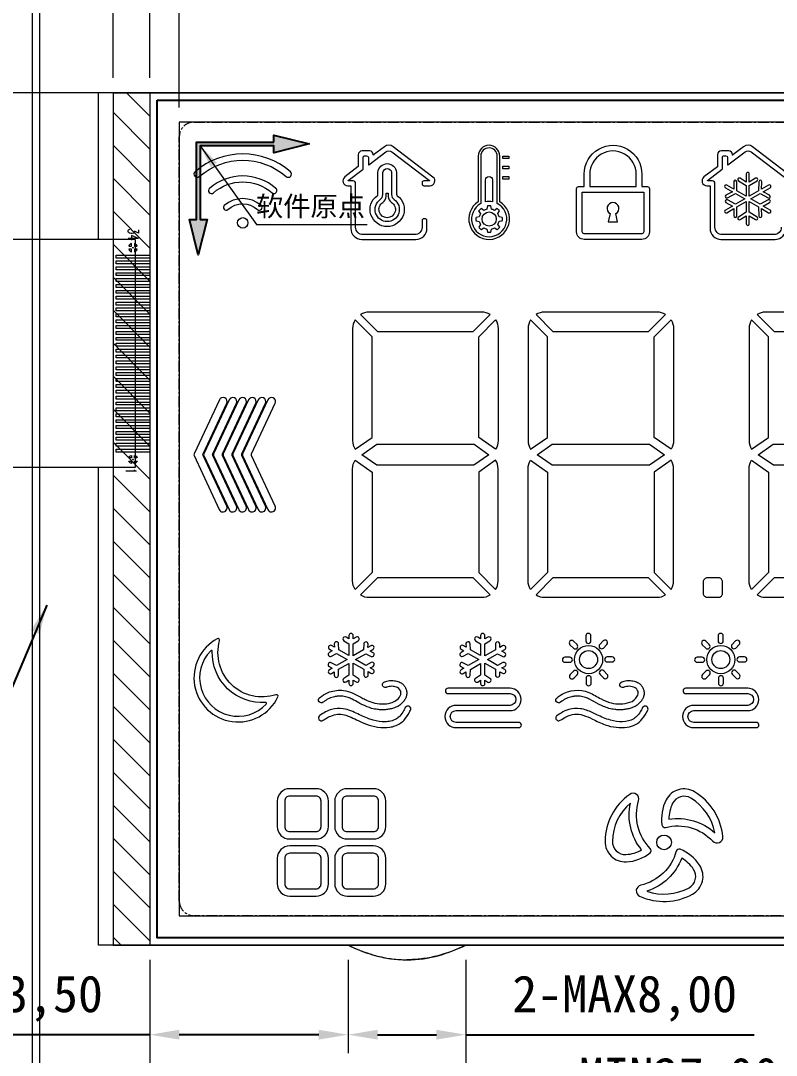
# Model space of a CAD drawing. Header units: millimetres. Extents: x 3549 to 4611, y 2266 to 2831.
# Drawn here: x 3663.1 to 3714.5, y 2667.5 to 2737.8 of the extents above; entities that cross this region are included whole.
import ezdxf

# ---------------------------------------------------------------- set-up
doc = ezdxf.new("R2010")
doc.units = ezdxf.units.MM
doc.linetypes.add('CENTER', pattern=[0.6, 0.375, -0.075, 0.075, -0.075])
for name, color, linetype, lineweight in [('BACKLIGHT', 7, 'Continuous', 20), ('Cover Lens', 152, 'Continuous', 0), ('FPC', 30, 'Continuous', 0), ('LCD', 4, 'Continuous', 20), ('silicone', 193, 'Continuous', 20)]:
    doc.layers.add(name, color=color, linetype=linetype, lineweight=lineweight)
doc.layers.add('Dim', color=4, linetype='Continuous')
doc.layers.add('DWG', color=7, linetype='Continuous')
doc.styles.get("Standard").update_dxf_attribs({"font": 'txt.shx', "bigfont": 'gbcbig.shx'})
doc.styles.add('宋体', font='宋体.ttf')
doc.dimstyles.new('DIM', dxfattribs={"dimtxt": 2.5, "dimasz": 2, "dimexe": 1.25, "dimexo": 1, "dimgap": 1, "dimtad": 1, "dimzin": 1, "dimtxsty": '宋体', "dimcen": 2.5, "dimazin": 0, "dimtfac": 1, "dimtmove": 0, "dimatfit": 3, "dimfxl": 0, "dimlwe": 0, "dimarcsym": 0})

# ---------------------------------------------------------------- blocks, each defined once
blk = doc.blocks.new('CG1')
at = {"layer": 'Cover Lens'}
for points in [[(-43, -17), (-43, 65, -0.414214), (-41, 67), (41, 67, -0.414214), (43, 65), (43, -17, -0.414214), (41, -19), (-41, -19, -0.414214)], [(-42.5, -17), (-42.5, 65, -0.414214), (-41, 66.5), (41, 66.5, -0.414214), (42.5, 65), (42.5, -17, -0.414214), (41, -18.5), (-41, -18.5, -0.414214)]]:
    blk.add_lwpolyline(points, format="xyb", close=True, dxfattribs=at)
blk.add_lwpolyline([(-33, 0), (33, 0), (33, 54), (-33, 54)], close=True, dxfattribs=at)
blk = doc.blocks.new('*D10')
at = {"layer": 'Defpoints', "color": 0}
for p in [(3673.899, 2754.337), (3673.899, 2730.951), (3739.899, 2730.951)]:
    blk.add_point(p, dxfattribs=at)
at = {"layer": 'Dim', "color": 0, "lineweight": 0}
for p, q in [((3673.899, 2731.951), (3673.899, 2755.587)), ((3739.899, 2731.951), (3739.899, 2755.587))]:
    blk.add_line(p, q, dxfattribs=at)
at = {"layer": 'Dim', "color": 0, "lineweight": -2}
blk.add_line((3737.899, 2754.337), (3675.899, 2754.337), dxfattribs=at)
at = {"layer": 'Dim', "color": 0}
for points in [[(3675.899, 2754.67), (3675.899, 2754.003), (3673.899, 2754.337)], [(3737.899, 2754.67), (3737.899, 2754.003), (3739.899, 2754.337)]]:
    blk.add_solid(points, dxfattribs=at)
at = {"layer": 'Dim', "color": 0, "insert": (3706.899, 2756.857), "char_height": 2.5, "attachment_point": 5, "style": '宋体'}
blk.add_mtext('{\\C2;*}66,00%%P0.15 VA', dxfattribs=at)
blk = doc.blocks.new('*D330')
at = {"layer": 'Defpoints', "color": 0}
for p in [(3669.399, 2732.951), (3630.682, 2722.951), (3637.699, 2722.951)]:
    blk.add_point(p, dxfattribs=at)
at = {"layer": 'Dim', "color": 0, "lineweight": -2}
for p, q in [((3630.682, 2732.951), (3630.682, 2757.978)), ((3630.682, 2724.951), (3630.682, 2730.951))]:
    blk.add_line(p, q, dxfattribs=at)
at = {"layer": 'Dim', "color": 0, "lineweight": 0}
for p, q in [((3668.399, 2732.951), (3629.432, 2732.951)), ((3636.699, 2722.951), (3629.432, 2722.951))]:
    blk.add_line(p, q, dxfattribs=at)
at = {"layer": 'Dim', "color": 0}
for points in [[(3630.349, 2730.951), (3631.016, 2730.951), (3630.682, 2732.951)], [(3630.349, 2724.951), (3631.016, 2724.951), (3630.682, 2722.951)]]:
    blk.add_solid(points, dxfattribs=at)
at = {"layer": 'Dim', "color": 0, "insert": (3628.161, 2746.465), "char_height": 2.5, "attachment_point": 5, "rotation": 90, "style": '宋体'}
blk.add_mtext('{\\C2;*}10,00%%P0.50', dxfattribs=at)
blk = doc.blocks.new('*D332')
at = {"layer": 'Defpoints', "color": 0}
for p in [(3741.899, 2767.793), (3669.399, 2732.951), (3741.899, 2732.951)]:
    blk.add_point(p, dxfattribs=at)
at = {"layer": 'Dim', "color": 0, "lineweight": 0}
for p, q in [((3669.399, 2733.951), (3669.399, 2769.043)), ((3741.899, 2733.951), (3741.899, 2769.043))]:
    blk.add_line(p, q, dxfattribs=at)
at = {"layer": 'Dim', "color": 0, "lineweight": -2}
blk.add_line((3671.399, 2767.793), (3739.899, 2767.793), dxfattribs=at)
at = {"layer": 'Dim', "color": 0}
for points in [[(3671.399, 2768.126), (3671.399, 2767.46), (3669.399, 2767.793)], [(3739.899, 2768.126), (3739.899, 2767.46), (3741.899, 2767.793)]]:
    blk.add_solid(points, dxfattribs=at)
at = {"layer": 'Dim', "color": 0, "insert": (3709.399, 2770.251), "char_height": 2.5, "attachment_point": 5, "style": '宋体'}
blk.add_mtext('{\\C2;*}72,50', dxfattribs=at)
blk = doc.blocks.new('*D336')
at = {"layer": 'Defpoints', "color": 0}
for p in [(3741.899, 2761.017), (3671.899, 2732.951), (3741.899, 2732.951)]:
    blk.add_point(p, dxfattribs=at)
at = {"layer": 'Dim', "color": 0, "lineweight": 0}
for p, q in [((3671.899, 2733.951), (3671.899, 2762.267)), ((3741.899, 2733.951), (3741.899, 2762.267))]:
    blk.add_line(p, q, dxfattribs=at)
at = {"layer": 'Dim', "color": 0, "lineweight": -2}
blk.add_line((3673.899, 2761.017), (3739.899, 2761.017), dxfattribs=at)
at = {"layer": 'Dim', "color": 0}
for points in [[(3673.899, 2761.351), (3673.899, 2760.684), (3671.899, 2761.017)], [(3739.899, 2761.351), (3739.899, 2760.684), (3741.899, 2761.017)]]:
    blk.add_solid(points, dxfattribs=at)
at = {"layer": 'Dim', "color": 0, "insert": (3706.899, 2763.608), "char_height": 2.5, "attachment_point": 5, "style": '宋体'}
blk.add_mtext('LCD/BLD 70,00', dxfattribs=at)
blk = doc.blocks.new('*D337')
at = {"layer": 'Defpoints', "color": 0}
for p in [(3637.399, 2749.572), (3669.399, 2732.951), (3637.399, 2722.651)]:
    blk.add_point(p, dxfattribs=at)
at = {"layer": 'Dim', "color": 0, "lineweight": 0}
for p, q in [((3637.399, 2723.651), (3637.399, 2750.822)), ((3669.399, 2733.951), (3669.399, 2750.822))]:
    blk.add_line(p, q, dxfattribs=at)
at = {"layer": 'Dim', "color": 0, "lineweight": -2}
blk.add_line((3667.399, 2749.572), (3639.399, 2749.572), dxfattribs=at)
at = {"layer": 'Dim', "color": 0}
for points in [[(3639.399, 2749.906), (3639.399, 2749.239), (3637.399, 2749.572)], [(3667.399, 2749.906), (3667.399, 2749.239), (3669.399, 2749.572)]]:
    blk.add_solid(points, dxfattribs=at)
at = {"layer": 'Dim', "color": 0, "insert": (3652.399, 2752.093), "char_height": 2.5, "attachment_point": 5, "style": '宋体'}
blk.add_mtext('{\\C2;*}32,00%%P0.50', dxfattribs=at)
blk = doc.blocks.new('*D339')
at = {"layer": 'Defpoints', "color": 0}
for p in [(3685.399, 2674.951), (3671.899, 2673.951), (3685.399, 2668.855)]:
    blk.add_point(p, dxfattribs=at)
at = {"layer": 'Dim', "color": 0, "lineweight": 0}
for p, q in [((3685.399, 2673.951), (3685.399, 2667.605)), ((3671.899, 2672.951), (3671.899, 2667.605))]:
    blk.add_line(p, q, dxfattribs=at)
at = {"layer": 'Dim', "color": 0, "lineweight": -2}
for p, q in [((3671.899, 2668.855), (3653.899, 2668.855)), ((3683.399, 2668.855), (3673.899, 2668.855))]:
    blk.add_line(p, q, dxfattribs=at)
at = {"layer": 'Dim', "color": 0}
for points in [[(3673.899, 2669.188), (3673.899, 2668.521), (3671.899, 2668.855)], [(3683.399, 2669.188), (3683.399, 2668.521), (3685.399, 2668.855)]]:
    blk.add_solid(points, dxfattribs=at)
at = {"layer": 'Dim', "color": 0, "insert": (3661.899, 2671.313), "char_height": 2.5, "attachment_point": 5, "style": '宋体'}
blk.add_mtext('MIN13,50', dxfattribs=at)
blk = doc.blocks.new('*D340')
at = {"layer": 'Defpoints', "color": 0}
for p in [(3693.399, 2674.951), (3720.399, 2674.951), (3720.399, 2663.266)]:
    blk.add_point(p, dxfattribs=at)
at = {"layer": 'Dim', "color": 0, "lineweight": 0}
for p, q in [((3693.399, 2673.951), (3693.399, 2662.016)), ((3720.399, 2673.951), (3720.399, 2662.016))]:
    blk.add_line(p, q, dxfattribs=at)
at = {"layer": 'Dim', "color": 0, "lineweight": -2}
blk.add_line((3695.399, 2663.266), (3718.399, 2663.266), dxfattribs=at)
at = {"layer": 'Dim', "color": 0}
for points in [[(3695.399, 2663.6), (3695.399, 2662.933), (3693.399, 2663.266)], [(3718.399, 2663.6), (3718.399, 2662.933), (3720.399, 2663.266)]]:
    blk.add_solid(points, dxfattribs=at)
at = {"layer": 'Dim', "color": 0, "insert": (3707.899, 2665.725), "char_height": 2.5, "attachment_point": 5, "style": '宋体'}
blk.add_mtext('MIN27,00', dxfattribs=at)
blk = doc.blocks.new('*D341')
at = {"layer": 'Defpoints', "color": 0}
for p in [(3685.399, 2674.951), (3693.399, 2674.951), (3693.399, 2668.855)]:
    blk.add_point(p, dxfattribs=at)
at = {"layer": 'Dim', "color": 0, "lineweight": 0}
for p, q in [((3685.399, 2673.951), (3685.399, 2667.605)), ((3693.399, 2673.951), (3693.399, 2667.605))]:
    blk.add_line(p, q, dxfattribs=at)
at = {"layer": 'Dim', "color": 0, "lineweight": -2}
for p, q in [((3687.399, 2668.855), (3691.399, 2668.855)), ((3693.399, 2668.855), (3713.038, 2668.855))]:
    blk.add_line(p, q, dxfattribs=at)
at = {"layer": 'Dim', "color": 0}
for points in [[(3687.399, 2669.188), (3687.399, 2668.521), (3685.399, 2668.855)], [(3691.399, 2669.188), (3691.399, 2668.521), (3693.399, 2668.855)]]:
    blk.add_solid(points, dxfattribs=at)
at = {"layer": 'Dim', "color": 0, "insert": (3704.219, 2671.313), "char_height": 2.5, "attachment_point": 5, "style": '宋体'}
blk.add_mtext('2-MAX8,00', dxfattribs=at)
blk = doc.blocks.new('*D342')
at = {"layer": 'Defpoints', "color": 0}
for p in [(3671.899, 2674.951), (3741.899, 2673.951), (3741.899, 2652.069)]:
    blk.add_point(p, dxfattribs=at)
at = {"layer": 'Dim', "color": 0, "lineweight": 0}
for p, q in [((3671.899, 2673.951), (3671.899, 2650.819)), ((3741.899, 2672.951), (3741.899, 2650.819))]:
    blk.add_line(p, q, dxfattribs=at)
at = {"layer": 'Dim', "color": 0, "lineweight": -2}
blk.add_line((3673.899, 2652.069), (3739.899, 2652.069), dxfattribs=at)
at = {"layer": 'Dim', "color": 0}
for points in [[(3673.899, 2652.403), (3673.899, 2651.736), (3671.899, 2652.069)], [(3739.899, 2652.403), (3739.899, 2651.736), (3741.899, 2652.069)]]:
    blk.add_solid(points, dxfattribs=at)
at = {"layer": 'Dim', "color": 0, "insert": (3706.899, 2654.528), "char_height": 2.5, "attachment_point": 5, "style": '宋体'}
blk.add_mtext('70,00', dxfattribs=at)
blk = doc.blocks.new('SPC')
at = {"layer": 'LCD'}
for points in [[(16.342, 52), (16.013, 52, -0.718034), (16.003, 52.03), (17.013, 52.798, 0.234266), (17.019, 52.811), (17.019, 53.589, -0.41484), (17.136, 53.705), (17.256, 53.704, -0.413587), (17.372, 53.588), (17.372, 53.105, 0.620396), (17.399, 53.092), (18.565, 53.979, -0.337132), (18.967, 53.979), (21.532, 52.028, -0.718303), (21.522, 51.998), (21.14, 51.998, 0.414318), (21.024, 51.882), (21.024, 51.783, 0.41411), (21.14, 51.667), (21.571, 51.667, 0.718303), (21.771, 52.262), (19.067, 54.319, 0.337132), (18.465, 54.319), (17.73, 53.76, -0.620396), (17.703, 53.773), (17.703, 53.787, 0.413587), (17.455, 54.035), (16.937, 54.036, 0.41484), (16.688, 53.788), (16.688, 52.968), (15.763, 52.264, 0.718034), (15.963, 51.669), (16.159, 51.668, -0.41411), (16.176, 51.652), (16.176, 48.761, 0.414214), (16.922, 48.015), (20.61, 48.015, 0.414214), (21.356, 48.761), (21.356, 49.299, 0.414214), (21.24, 49.415), (21.14, 49.415, 0.414214), (21.024, 49.299), (21.024, 48.844, -0.414214), (20.527, 48.346), (17.005, 48.346, -0.414214), (16.507, 48.844), (16.507, 51.834, 0.41411)], [(26.319, 53.687, 1), (24.851, 53.687), (24.851, 50.568, 3.486322), (26.319, 50.581)], [(25.026, 53.687), (25.026, 50.454, 4.039611), (26.144, 50.465), (26.144, 53.687, 1)], [(35.99, 52.44), (35.99, 51.608), (36.378, 51.608, -0.414214), (36.499, 51.487), (36.499, 48.528, -0.414214), (35.986, 48.015), (32.06, 48.015, -0.414214), (31.547, 48.528), (31.547, 51.487, -0.414214), (31.668, 51.608), (32.056, 51.608), (32.056, 52.465, -1.000475)], [(11.779, 52.293, 1), (12.063, 52.621, 0.37367), (5.575, 52.621, 1), (5.859, 52.293, -0.37367)], [(35.603, 52.441, 1.00775), (32.443, 52.441), (32.443, 51.608), (35.603, 51.608)], [(17.965, 50.989, 0.214015), (18.023, 51.099), (18.023, 52.573, -0.948577), (19.284, 52.573), (19.284, 51.099, 0.214015), (19.342, 50.989, -3.04756)], [(18.177, 50.725, 0.202499), (18.361, 51.068), (18.361, 52.573, -0.888352), (18.945, 52.573), (18.945, 51.068, 0.202499), (19.13, 50.725, -3.143835)], [(10.815, 51.183, 1), (11.078, 51.487, 0.37367), (6.56, 51.487, 1), (6.823, 51.183, -0.37367)], [(25.34, 50.57), (25.34, 52.059, -1), (25.829, 52.059), (25.829, 50.575, 0.103239)], [(43.727, 52.179), (43.301, 51.921), (43.301, 52.471, 1.030478), (43.097, 52.471), (43.097, 51.921), (42.67, 52.179, 1), (42.564, 52.005), (43.097, 51.682), (43.097, 50.949), (42.462, 51.315), (42.449, 51.938, 1), (42.245, 51.933), (42.255, 51.435), (41.779, 51.71, 1.030478), (41.676, 51.533), (42.153, 51.258), (41.716, 51.018, 1), (41.814, 50.839), (42.36, 51.139), (42.995, 50.772), (42.36, 50.406), (41.814, 50.705, 1), (41.716, 50.526), (42.153, 50.286), (41.676, 50.011, 1.030478), (41.779, 49.834), (42.255, 50.11), (42.245, 49.611, 1), (42.449, 49.607), (42.462, 50.229), (43.097, 50.595), (43.097, 49.863), (42.564, 49.54, 1), (42.67, 49.365), (43.097, 49.624), (43.097, 49.073, 1.030478), (43.301, 49.073), (43.301, 49.624), (43.727, 49.366, 1.003444), (43.833, 49.54), (43.301, 49.863), (43.301, 50.595), (43.936, 50.229), (43.949, 49.607, 1), (44.153, 49.611), (44.142, 50.11), (44.619, 49.834, 1.030478), (44.721, 50.011), (44.245, 50.286), (44.682, 50.526, 1), (44.583, 50.705), (44.038, 50.406), (43.403, 50.772), (44.038, 51.139), (44.583, 50.839, 1), (44.682, 51.018), (44.245, 51.258), (44.721, 51.533, 1.030478), (44.619, 51.71), (44.142, 51.435), (44.153, 51.931, 1.021644), (43.949, 51.936), (43.936, 51.315), (43.301, 50.949), (43.301, 51.682), (43.833, 52.005, 1)], [(9.833, 50.053, 1), (10.071, 50.327, 0.37367), (7.567, 50.327, 1), (7.805, 50.053, -0.37367)], [(18.367, 50.533, 0.204472), (18.582, 50.941), (18.584, 51.16), (18.723, 51.16), (18.724, 50.941, 0.204472), (18.94, 50.533, -3.624789)], [(35.986, 48.402), (32.06, 48.402, -0.414214), (31.934, 48.528), (31.934, 51.221), (36.112, 51.221), (36.112, 48.528, -0.414214)], [(24.918, 49.552), (24.7, 49.515, 0.064732), (24.701, 49.282), (24.918, 49.245, 0.084971), (25.008, 49.029), (24.881, 48.849, 0.064732), (25.046, 48.685), (25.226, 48.813, 0.084971), (25.442, 48.723), (25.48, 48.506, 0.064732), (25.712, 48.506), (25.749, 48.724, 0.084971), (25.965, 48.814), (26.146, 48.686, 0.064732), (26.31, 48.851), (26.182, 49.031, 0.084971), (26.271, 49.248), (26.489, 49.285, 0.064732), (26.489, 49.518), (26.271, 49.555, 0.084971), (26.181, 49.771), (26.308, 49.951, 0.064732), (26.144, 50.115), (25.963, 49.987, 0.084971), (25.747, 50.077), (25.709, 50.294, 0.064732), (25.477, 50.294), (25.44, 50.076, 0.084971), (25.224, 49.986), (25.043, 50.114, 0.064732), (24.879, 49.949), (25.007, 49.769, 0.084971)], [(34.219, 49.774, 3.847294), (33.827, 49.774), (33.706, 49.222), (34.34, 49.222)], [(17.417, 43.069, 0.136063), (16.843, 42.91), (17.997, 41.749), (24.509, 41.749), (25.663, 42.91, 0.136063), (25.09, 43.069)], [(28.784, 42.91), (29.938, 41.749), (36.45, 41.749), (37.604, 42.91, 0.136063), (37.031, 43.069), (29.358, 43.069, 0.136063)], [(44.406, 43.069, 0.136063), (43.833, 42.91), (44.987, 41.749), (51.499, 41.749), (52.653, 42.91, 0.136063), (52.079, 43.069)], [(16.303, 34.321, 0.139094), (16.469, 33.736), (17.623, 34.548), (17.623, 41.379), (16.469, 42.54, 0.139094), (16.303, 41.955)], [(26.203, 34.321, -0.139094), (26.037, 33.736), (24.883, 34.548), (24.883, 41.379), (26.037, 42.54, -0.139094), (26.203, 41.955)], [(28.244, 34.321, 0.139094), (28.41, 33.736), (29.564, 34.548), (29.564, 41.379), (28.41, 42.54, 0.139094), (28.244, 41.955)], [(38.144, 34.321, -0.139094), (37.978, 33.736), (36.824, 34.548), (36.824, 41.379), (37.978, 42.54, -0.139094), (38.144, 41.955)], [(43.293, 34.321, 0.139094), (43.459, 33.736), (44.613, 34.548), (44.613, 41.379), (43.459, 42.54, 0.139094), (43.293, 41.955)], [(7.728, 36.868, 1), (7.228, 37.101), (5.512, 33.421, 0.221646), (5.512, 33.311), (7.225, 29.638, 1.013416), (7.728, 29.864), (6.125, 33.303, -0.221714), (6.125, 33.43)], [(8.389, 36.868, 1), (7.889, 37.101), (6.173, 33.421, 0.221646), (6.173, 33.311), (7.886, 29.638, 1.013416), (8.389, 29.864), (6.785, 33.303, -0.221714), (6.785, 33.43)], [(9.05, 36.868, 1), (8.55, 37.101), (6.833, 33.421, 0.221646), (6.833, 33.311), (8.547, 29.638, 1.013416), (9.05, 29.864), (7.446, 33.303, -0.221714), (7.446, 33.43)], [(9.71, 36.868, 1), (9.21, 37.101), (7.494, 33.421, 0.221646), (7.494, 33.311), (9.207, 29.638, 1.013416), (9.71, 29.864), (8.107, 33.303, -0.221714), (8.107, 33.43)], [(10.371, 36.868, 1), (9.871, 37.101), (8.155, 33.421, 0.221646), (8.155, 33.311), (9.868, 29.638, 1.013416), (10.371, 29.864), (8.767, 33.303, -0.221714), (8.767, 33.43)], [(11.032, 36.868, 1), (10.532, 37.101), (8.815, 33.421, 0.221646), (8.815, 33.311), (10.529, 29.638, 1.013416), (11.032, 29.864), (9.428, 33.303, -0.221714), (9.428, 33.43)], [(17.623, 32.185), (17.623, 25.354), (16.469, 24.193, -0.139094), (16.303, 24.778), (16.303, 32.412, -0.139094), (16.469, 32.997)], [(24.883, 32.185), (24.883, 25.354), (26.037, 24.193, 0.139094), (26.203, 24.778), (26.203, 32.412, 0.139094), (26.037, 32.997)], [(29.564, 32.185), (29.564, 25.354), (28.41, 24.193, -0.139094), (28.244, 24.778), (28.244, 32.412, -0.139094), (28.41, 32.997)], [(37.978, 32.997), (36.824, 32.185), (36.824, 25.354), (37.978, 24.193, 0.139094), (38.144, 24.778), (38.144, 32.412, 0.139094)], [(44.613, 32.185), (44.613, 25.354), (43.459, 24.193, -0.139094), (43.293, 24.778), (43.293, 32.412, -0.139094), (43.459, 32.997)], [(25.09, 23.664, 0.136063), (25.663, 23.823), (24.509, 24.984), (17.997, 24.984), (16.843, 23.823, 0.136063), (17.417, 23.664)], [(37.031, 23.664, 0.136063), (37.604, 23.823), (36.45, 24.984), (29.938, 24.984), (28.784, 23.823, 0.136063), (29.358, 23.664)], [(41.487, 24.709, 0.414214), (41.212, 24.984), (40.442, 24.984, 0.414214), (40.167, 24.709), (40.167, 23.939, 0.414214), (40.442, 23.664), (41.212, 23.664, 0.414214), (41.487, 23.939)], [(44.987, 24.984), (43.833, 23.823, 0.136063), (44.406, 23.664), (52.079, 23.664, 0.136063), (52.653, 23.823), (51.499, 24.984)], [(17.541, 20.366), (17.346, 20.253), (17.353, 20.48, 1), (17.061, 20.488), (17.049, 20.082), (16.339, 19.672), (16.339, 20.496), (16.685, 20.71, 1), (16.532, 20.958), (16.339, 20.839), (16.339, 21.064, 1), (16.047, 21.064), (16.047, 20.839), (15.855, 20.958, 1), (15.702, 20.71), (16.047, 20.496), (16.047, 19.697), (15.357, 20.096), (15.345, 20.502, 1), (15.053, 20.493), (15.06, 20.267), (14.865, 20.379, 1), (14.719, 20.127), (14.914, 20.015), (14.715, 19.907, 1), (14.853, 19.65), (15.211, 19.843), (15.923, 19.432), (15.203, 19.016), (14.846, 19.209, 1), (14.707, 18.952), (14.906, 18.845), (14.716, 18.735, 1), (14.862, 18.482), (15.052, 18.592), (15.046, 18.366, 1), (15.337, 18.357), (15.349, 18.764), (16.047, 19.167), (16.047, 18.365), (15.702, 18.151, 1), (15.855, 17.903), (16.047, 18.022), (16.047, 17.802, 1), (16.339, 17.802), (16.339, 18.022), (16.532, 17.903, 1), (16.685, 18.151), (16.339, 18.365), (16.339, 19.192), (17.057, 18.777), (17.069, 18.371, 1), (17.36, 18.38), (17.354, 18.606), (17.544, 18.496, 1), (17.69, 18.749), (17.499, 18.859), (17.699, 18.966, 1), (17.56, 19.223), (17.202, 19.03), (16.507, 19.432), (17.195, 19.829), (17.553, 19.637, 1), (17.691, 19.894), (17.492, 20.001), (17.687, 20.113, 1)], [(25.304, 20.496), (25.651, 20.709, 1), (25.497, 20.958), (25.304, 20.839), (25.304, 21.064, 1), (25.012, 21.064), (25.012, 20.839), (24.82, 20.958, 1), (24.666, 20.709), (25.012, 20.496), (25.012, 19.696), (24.321, 20.095), (24.309, 20.501, 1), (24.017, 20.493), (24.024, 20.266), (23.829, 20.379, 1), (23.683, 20.126), (23.878, 20.014), (23.679, 19.906, 1), (23.817, 19.649), (24.175, 19.842), (24.888, 19.43), (24.168, 19.014), (23.81, 19.207, 1), (23.671, 18.95), (23.871, 18.843), (23.68, 18.733, 1), (23.826, 18.48), (24.017, 18.59), (24.01, 18.364, 1), (24.302, 18.355), (24.314, 18.762), (25.012, 19.165), (25.012, 18.363), (24.666, 18.149, 1), (24.82, 17.9), (25.012, 18.019), (25.012, 17.799, 1), (25.304, 17.799), (25.304, 18.019), (25.497, 17.9, 1), (25.651, 18.149), (25.304, 18.363), (25.304, 19.19), (26.023, 18.775), (26.035, 18.369, 1), (26.327, 18.377), (26.32, 18.604), (26.51, 18.494, 1), (26.656, 18.747), (26.466, 18.857), (26.665, 18.964, 1), (26.527, 19.221), (26.169, 19.028), (25.472, 19.43), (26.161, 19.828), (26.519, 19.635, 1), (26.658, 19.892), (26.458, 20), (26.653, 20.112, 1), (26.507, 20.365), (26.312, 20.253), (26.319, 20.479, 1), (26.027, 20.488), (26.015, 20.081), (25.304, 19.671)], [(32.524, 20.701), (32.524, 21.035, 1), (32.176, 21.035), (32.176, 20.701, 1)], [(41.529, 20.701), (41.529, 21.035, 1), (41.18, 21.035), (41.18, 20.701, 1)], [(7.091, 20.839, 1.37923), (11.215, 16.884, 0.66148), (11.081, 17.036, -0.601431), (7.248, 20.712, 0.66148)], [(31.093, 20.435), (31.33, 20.198, 1), (31.576, 20.445), (31.34, 20.681, 1)], [(33.376, 20.212), (33.613, 20.448, 1), (33.366, 20.695), (33.13, 20.459, 1)], [(40.098, 20.435), (40.334, 20.198, 1), (40.58, 20.445), (40.344, 20.681, 1)], [(42.38, 20.212), (42.617, 20.448, 1), (42.37, 20.695), (42.134, 20.459, 1)], [(10.369, 16.507, -0.441859), (6.749, 19.978, 0.68037), (6.639, 20.025, 1.013291), (10.421, 16.399, 0.68037)], [(31.087, 19.244, 1), (31.087, 19.593), (30.753, 19.593, 1), (30.753, 19.244)], [(33.967, 19.612), (33.633, 19.612, 1), (33.633, 19.264), (33.967, 19.264, 1)], [(40.091, 19.244, 1), (40.091, 19.593), (39.757, 19.593, 1), (39.757, 19.244)], [(42.971, 19.612), (42.637, 19.612, 1), (42.637, 19.264), (42.971, 19.264, 1)], [(31.354, 18.162), (31.59, 18.398, 1), (31.343, 18.644), (31.107, 18.408, 1)], [(32.544, 17.821), (32.544, 18.155, 1), (32.195, 18.155), (32.195, 17.821, 1)], [(33.626, 18.422), (33.39, 18.658, 1), (33.144, 18.412), (33.38, 18.176, 1)], [(40.358, 18.162), (40.594, 18.398, 1), (40.348, 18.644), (40.111, 18.408, 1)], [(41.548, 17.821), (41.548, 18.155, 1), (41.2, 18.155), (41.2, 17.821, 1)], [(42.63, 18.422), (42.394, 18.658, 1), (42.148, 18.412), (42.384, 18.176, 1)], [(18.59, 17.532, -1.016266), (18.467, 17.911, 0.014806), (18.501, 17.922, -0.015084), (18.631, 17.965, -0.042138), (18.81, 17.999, -0.035418), (18.982, 18.006, -0.028602), (19.144, 17.991, -0.023822), (19.3, 17.96, -0.036535), (19.467, 17.905, -0.039711), (19.601, 17.837, -0.032735), (19.691, 17.775, -0.037518), (19.776, 17.695, -0.03771), (19.85, 17.601, -0.035655), (19.907, 17.5, -0.03487), (19.95, 17.394, -0.036053), (19.977, 17.28, -0.038766), (19.988, 17.16, -0.041047), (19.979, 17.037, -0.018466), (19.968, 16.98, -0.016992), (19.954, 16.926, -0.015401), (19.936, 16.875, -0.013956), (19.917, 16.827, -0.023359), (19.874, 16.741, -0.027136), (19.804, 16.63, -0.033538), (19.696, 16.498, -0.032003), (19.574, 16.383, -0.030889), (19.44, 16.286, -0.029522), (19.299, 16.207, -0.034669), (19.086, 16.122, -0.029411), (18.813, 16.054, -0.026383), (18.54, 16.017, -0.02561), (18.266, 16.009, -0.025288), (17.993, 16.028, -0.038312), (17.592, 16.109, -0.045889), (17.001, 16.341, -0.005978), (16.876, 16.404, -0.004553), (16.715, 16.49, 0.011614), (16.268, 16.73, 0.029683), (15.994, 16.848, 0.02932), (15.818, 16.9, 0.029165), (15.636, 16.931, 0.027292), (15.447, 16.941, 0.013114), (15.351, 16.939, 0.012877), (15.255, 16.931, 0.012714), (15.159, 16.919, 0.012628), (15.063, 16.901, 0.026731), (14.879, 16.853, 0.029814), (14.707, 16.786, 0.033296), (14.55, 16.702, 0.020479), (14.389, 16.588, 0.002183), (14.301, 16.52, -1), (14.057, 16.835, -0.006712), (14.195, 16.94, -0.082648), (14.729, 17.222, -0.107137), (15.679, 17.327, -0.080322), (16.312, 17.149, -0.013124), (16.494, 17.062, -0.007808), (16.853, 16.869, 0.011823), (17.161, 16.706, 0.044328), (17.67, 16.501, 0.138633), (18.905, 16.484, 0.082465), (19.248, 16.635, 0.125105), (19.538, 16.957, 0.120319), (19.59, 17.152, 0.295573), (19.347, 17.523, 0.077837), (19.061, 17.6, 0.122996), (18.69, 17.566), (18.635, 17.547, -0.019427)], [(34.736, 17.529, -1), (34.626, 17.912, 0.013394), (34.657, 17.922, -0.016111), (34.786, 17.965, -0.041966), (34.965, 17.999, -0.035205), (35.137, 18.006, -0.028395), (35.3, 17.991, -0.023978), (35.455, 17.96, -0.037033), (35.622, 17.905, -0.040011), (35.757, 17.837, -0.032848), (35.846, 17.775, -0.037596), (35.932, 17.695, -0.037636), (36.005, 17.601, -0.035629), (36.063, 17.5, -0.034869), (36.105, 17.394, -0.036101), (36.133, 17.28, -0.038852), (36.143, 17.16, -0.040966), (36.135, 17.037), (36.13, 17.008), (36.124, 16.98), (36.109, 16.926), (36.092, 16.875), (36.072, 16.827), (36.052, 16.783), (36.03, 16.741, -0.027136), (35.959, 16.63, -0.033494), (35.851, 16.498, -0.031971), (35.729, 16.383, -0.030871), (35.596, 16.286, -0.029394), (35.454, 16.207, -0.034278), (35.241, 16.122, -0.029133), (34.968, 16.054, -0.026344), (34.695, 16.017, -0.02559), (34.421, 16.009, -0.025289), (34.148, 16.028, -0.038386), (33.747, 16.109, -0.049837), (33.031, 16.404, 0.008347), (32.424, 16.73, 0.030566), (32.149, 16.848, 0.029636), (31.973, 16.9, 0.029039), (31.791, 16.931, 0.027201), (31.602, 16.941), (31.555, 16.94), (31.506, 16.939), (31.458, 16.935), (31.41, 16.931), (31.362, 16.925), (31.314, 16.919), (31.266, 16.91), (31.219, 16.901, 0.026884), (31.034, 16.853, 0.029998), (30.862, 16.786, 0.033482), (30.705, 16.702, 0.019409), (30.544, 16.588), (30.456, 16.52, -1), (30.213, 16.835, -0.06855), (30.695, 17.148, -0.232265), (32.598, 17.088), (32.701, 17.035), (32.804, 16.981, 0.006031), (33.213, 16.758, 0.061417), (33.908, 16.478, 0.144468), (35.171, 16.519, 0.182761), (35.68, 16.931, 0.441036), (35.528, 17.51, 0.225199)], [(27.015, 17.116, -1), (27.015, 16.314), (23.345, 16.314, 1), (23.345, 14.795), (27.606, 14.795, 1), (27.606, 15.153), (23.345, 15.153, -1), (23.345, 15.956), (27.015, 15.956, 1), (27.015, 17.475), (22.796, 17.475, 1), (22.796, 17.116)], [(38.976, 17.472, 1), (38.976, 17.114), (43.191, 17.114, -1), (43.191, 16.313), (39.524, 16.313, 1), (39.524, 14.795), (43.781, 14.795, 1), (43.781, 15.153), (39.524, 15.153, -1), (39.524, 15.955), (43.191, 15.955, 1), (43.191, 17.472)], [(17.697, 15.302, -0.032613), (17.194, 15.482, -0.012231), (16.77, 15.675, 0.011254), (16.316, 15.887, 0.008922), (16.175, 15.944, 0.05621), (15.655, 16.087, 0.107877), (14.866, 16.033, 0.049817), (14.465, 15.864, 0.018829), (14.071, 15.633, 1), (14.281, 15.295, -0.006601), (14.532, 15.447, -0.027598), (14.807, 15.588, -0.166889), (15.745, 15.665, -0.036831), (16.074, 15.556, -0.016826), (16.56, 15.335, 0.020629), (17.241, 15.034, 0.055372), (18.003, 14.83, 0.073405), (18.836, 14.828, 0.045148), (19.18, 14.912, 0.12491), (19.798, 15.314, 0.066187), (20.165, 15.838, 0.005155), (20.239, 15.979, 1), (19.885, 16.161, -0.012908), (19.77, 15.947, -0.05768), (19.509, 15.588, -0.060537), (19.289, 15.403, -0.090325), (18.877, 15.24, -0.044699), (18.525, 15.198, -0.077914)], [(30.436, 15.295, -0.019309), (30.847, 15.533, -0.201799), (31.981, 15.643, -0.045088), (32.624, 15.379, 0.026477), (33.499, 14.996, 0.123491), (34.992, 14.828, 0.189711), (36.018, 15.386, 0.062196), (36.394, 15.979, 1), (36.04, 16.161, -0.011282), (35.925, 15.947, -0.115135), (35.444, 15.403, -0.135478), (34.68, 15.198, -0.078507), (33.852, 15.302, -0.04504), (32.925, 15.675), (32.703, 15.782), (32.611, 15.825, 0.074411), (31.81, 16.087, 0.107877), (31.021, 16.033, 0.062142), (30.487, 15.791), (30.4, 15.739), (30.227, 15.633, 1)], [(13.812, 7.222, 0.414214), (14.653, 8.063), (14.653, 9.799, 0.414214), (13.812, 10.64), (12.016, 10.64, 0.414214), (11.175, 9.799), (11.175, 8.063, 0.414214), (12.016, 7.222)], [(15.925, 10.64, 0.414214), (15.084, 9.799), (15.084, 8.063, 0.414214), (15.925, 7.222), (17.721, 7.222, 0.414214), (18.562, 8.063), (18.562, 9.799, 0.414214), (17.721, 10.64)], [(37.638, 9.873, 0.154027), (37.355, 8.173, 0.447813), (37.601, 8.009, -0.275579), (40.816, 7.072, 0.717666), (41.5, 7.38, 0.236572), (39.58, 10.428, 0.435888)], [(13.812, 7.722, 0.414214), (14.153, 8.063), (14.153, 9.799, 0.414214), (13.812, 10.14), (12.016, 10.14, 0.414214), (11.675, 9.799), (11.675, 8.063, 0.414214), (12.016, 7.722)], [(15.925, 10.14, 0.414214), (15.584, 9.799), (15.584, 8.063, 0.414214), (15.925, 7.722), (17.721, 7.722, 0.414214), (18.062, 8.063), (18.062, 9.799, 0.414214), (17.721, 10.14)], [(34.933, 5.665, 0.154027), (36.546, 6.271, 0.447813), (36.565, 6.566, -0.275579), (35.77, 9.818, 0.717666), (35.16, 10.257, 0.236572), (33.481, 7.07, 0.435888)], [(38.084, 9.647, 0.119061), (37.827, 8.567, -0.228202), (40.96, 7.632, 0.213921), (39.321, 10, 0.435888)], [(34.906, 6.165, 0.119061), (35.97, 6.482, -0.228202), (35.212, 9.663, 0.213921), (33.981, 7.06, 0.435888)], [(13.812, 3.328, 0.414214), (14.653, 4.169), (14.653, 5.905, 0.414214), (13.812, 6.746), (12.016, 6.746, 0.414214), (11.175, 5.905), (11.175, 4.169, 0.414214), (12.016, 3.328)], [(15.925, 6.746, 0.414214), (15.084, 5.905), (15.084, 4.169, 0.414214), (15.925, 3.328), (17.721, 3.328, 0.414214), (18.562, 4.169), (18.562, 5.905, 0.414214), (17.721, 6.746)], [(38.333, 6.39, -0.275579), (35.914, 4.075, 0.717666), (35.839, 3.328, 0.236572), (39.439, 3.467, 0.435888), (39.929, 5.426, 0.154027), (38.598, 6.521, 0.447813)], [(13.812, 3.828, 0.414214), (14.153, 4.169), (14.153, 5.905, 0.414214), (13.812, 6.246), (12.016, 6.246, 0.414214), (11.675, 5.905), (11.675, 4.169, 0.414214), (12.016, 3.828)], [(15.925, 6.246, 0.414214), (15.584, 5.905), (15.584, 4.169, 0.414214), (15.925, 3.828), (17.721, 3.828, 0.414214), (18.062, 4.169), (18.062, 5.905, 0.414214), (17.721, 6.246)], [(39.51, 5.154, 0.119061), (38.703, 5.916, -0.228202), (36.327, 3.67, 0.213921), (39.198, 3.905, 0.435888)]]:
    blk.add_lwpolyline(points, format="xyb", close=True, dxfattribs=at)
for points in [[(46.223, 52.262), (43.519, 54.319, 0.337132), (42.917, 54.319), (42.182, 53.76, -0.620396), (42.155, 53.773), (42.155, 53.787, 0.413587), (41.907, 54.035), (41.389, 54.036, 0.41484), (41.14, 53.788), (41.14, 52.976, -0.234266), (41.133, 52.963), (40.215, 52.264, 0.718034), (40.415, 51.669), (40.611, 51.668, -0.41411), (40.628, 51.652), (40.628, 48.761, 0.414214), (41.374, 48.015), (45.062, 48.015, 0.414214), (45.808, 48.761)], [(45.476, 48.844, -0.414214), (44.979, 48.346), (41.456, 48.346, -0.414214), (40.959, 48.844), (40.959, 51.834, 0.41411), (40.794, 52), (40.465, 52, -0.718034), (40.454, 52.03), (41.465, 52.798, 0.234266), (41.471, 52.811), (41.471, 53.589, -0.41484), (41.587, 53.705), (41.708, 53.704, -0.413587), (41.824, 53.588), (41.824, 53.105, 0.620396), (41.85, 53.092), (43.017, 53.979, -0.337132), (43.418, 53.979), (45.983, 52.028, -0.718303)]]:
    blk.add_lwpolyline(points, format="xyb", dxfattribs=at)
for points in [[(26.934, 53.512), (26.526, 53.512), (26.526, 53.687), (26.934, 53.687)], [(26.934, 52.818), (26.526, 52.818), (26.526, 52.993), (26.934, 52.993)], [(26.934, 52.124), (26.526, 52.124), (26.526, 52.3), (26.934, 52.3)], [(24.567, 34.078), (25.579, 33.366), (24.557, 32.648), (17.949, 32.648), (16.927, 33.366), (17.939, 34.078)], [(36.508, 34.078), (37.52, 33.366), (36.498, 32.648), (29.89, 32.648), (28.868, 33.366), (29.88, 34.078)], [(44.939, 32.648), (43.917, 33.366), (44.929, 34.078), (51.557, 34.078), (52.569, 33.366), (51.547, 32.648)]]:
    blk.add_lwpolyline(points, close=True, dxfattribs=at)
for centre, radius in [((8.819, 49.141), 0.355), ((25.595, 49.4), 0.486), ((32.36, 19.428), 0.96), ((32.36, 19.428), 0.611), ((41.364, 19.428), 0.96), ((41.364, 19.428), 0.611), ((37.5, 6.988), 0.5)]:
    blk.add_circle(centre, radius, dxfattribs=at)
blk = doc.blocks.new('DWG')
at = {"layer": 'LCD'}
for points in [[(0, 58), (0, 0), (72.5, 0), (72.5, 58)], [(2.5, 46.75), (0.2, 46.75), (0.2, 46.95), (2.5, 46.95)], [(2.5, 46.35), (0.2, 46.35), (0.2, 46.55), (2.5, 46.55)], [(2.5, 45.95), (0.2, 45.95), (0.2, 46.15), (2.5, 46.15)], [(2.5, 45.55), (0.2, 45.55), (0.2, 45.75), (2.5, 45.75)], [(2.5, 45.15), (0.2, 45.15), (0.2, 45.35), (2.5, 45.35)], [(2.5, 44.75), (0.2, 44.75), (0.2, 44.95), (2.5, 44.95)], [(2.5, 44.35), (0.2, 44.35), (0.2, 44.55), (2.5, 44.55)], [(2.5, 43.95), (0.2, 43.95), (0.2, 44.15), (2.5, 44.15)], [(2.5, 43.55), (0.2, 43.55), (0.2, 43.75), (2.5, 43.75)], [(2.5, 43.15), (0.2, 43.15), (0.2, 43.35), (2.5, 43.35)], [(2.5, 42.75), (0.2, 42.75), (0.2, 42.95), (2.5, 42.95)], [(2.5, 42.35), (0.2, 42.35), (0.2, 42.55), (2.5, 42.55)], [(2.5, 41.95), (0.2, 41.95), (0.2, 42.15), (2.5, 42.15)], [(2.5, 41.55), (0.2, 41.55), (0.2, 41.75), (2.5, 41.75)], [(2.5, 41.15), (0.2, 41.15), (0.2, 41.35), (2.5, 41.35)], [(2.5, 40.75), (0.2, 40.75), (0.2, 40.95), (2.5, 40.95)], [(2.5, 40.35), (0.2, 40.35), (0.2, 40.55), (2.5, 40.55)], [(2.5, 39.95), (0.2, 39.95), (0.2, 40.15), (2.5, 40.15)], [(2.5, 39.55), (0.2, 39.55), (0.2, 39.75), (2.5, 39.75)], [(2.5, 39.15), (0.2, 39.15), (0.2, 39.35), (2.5, 39.35)], [(2.5, 38.75), (0.2, 38.75), (0.2, 38.95), (2.5, 38.95)], [(2.5, 38.35), (0.2, 38.35), (0.2, 38.55), (2.5, 38.55)], [(2.5, 37.95), (0.2, 37.95), (0.2, 38.15), (2.5, 38.15)], [(2.5, 37.55), (0.2, 37.55), (0.2, 37.75), (2.5, 37.75)], [(2.5, 37.15), (0.2, 37.15), (0.2, 37.35), (2.5, 37.35)], [(2.5, 36.75), (0.2, 36.75), (0.2, 36.95), (2.5, 36.95)], [(2.5, 36.35), (0.2, 36.35), (0.2, 36.55), (2.5, 36.55)], [(2.5, 35.95), (0.2, 35.95), (0.2, 36.15), (2.5, 36.15)], [(2.5, 35.55), (0.2, 35.55), (0.2, 35.75), (2.5, 35.75)], [(2.5, 35.15), (0.2, 35.15), (0.2, 35.35), (2.5, 35.35)], [(2.5, 34.75), (0.2, 34.75), (0.2, 34.95), (2.5, 34.95)], [(2.5, 34.35), (0.2, 34.35), (0.2, 34.55), (2.5, 34.55)], [(2.5, 33.95), (0.2, 33.95), (0.2, 34.15), (2.5, 34.15)], [(2.5, 33.55), (0.2, 33.55), (0.2, 33.75), (2.5, 33.75)]]:
    blk.add_lwpolyline(points, close=True, dxfattribs=at)
blk.add_lwpolyline([(2.5, 58), (2.5, 0)], dxfattribs=at)
at = {"layer": 'LCD', "linetype": 'CENTER', "ltscale": 2}
blk.add_lwpolyline([(70.5, 55), (70.5, 3, -0.414214), (69.5, 2), (5.5, 2, -0.414214), (4.5, 3), (4.5, 55, -0.414214), (5.5, 56), (69.5, 56, -0.414214)], format="xyb", close=True, dxfattribs=at)
at = {"layer": 'LCD'}
for points in [[(1.24, 47.734, 0.207908), (1.071, 47.565), (1.24, 47.565)], [(1.24, 47.176), (1.24, 47.345), (1.071, 47.345, 0.207908)], [(1.46, 47.565), (1.629, 47.565, 0.207908), (1.46, 47.734)], [(1.46, 47.345), (1.46, 47.176, 0.207908), (1.629, 47.345)], [(1.24, 33.324), (1.24, 33.155), (1.071, 33.155, -0.207908)], [(1.46, 33.155), (1.46, 33.324, -0.207908), (1.629, 33.155)], [(1.24, 32.766, -0.207908), (1.071, 32.935), (1.24, 32.935)], [(1.46, 32.935), (1.629, 32.935, -0.207908), (1.46, 32.766)]]:
    blk.add_lwpolyline(points, format="xyb", close=True, dxfattribs=at)
blk.add_lwpolyline([(16, 0, 0.049067), (17.818, -0.702, 0.066912), (20, -1, 0.066912), (22.182, -0.702, 0.049067), (24, 0)], format="xyb", dxfattribs=at)
for centre in [(1.35, 47.455), (1.35, 33.045)]:
    blk.add_circle(centre, 0.025, dxfattribs=at)
blk.add_blockref('SPC', (0, 0), dxfattribs=at)
at = {"layer": 'LCD', "width": 0.7}
for s, p in [('34', (1.012, 48.786)), ('1', (0.855, 32.474))]:
    blk.add_text(s, height=0.72, rotation=270, dxfattribs=at).set_placement(p)
blk = doc.blocks.new('LCDZ')
at = {"layer": 'silicone', "lineweight": 15}
h = blk.add_hatch(dxfattribs=at)
h.set_pattern_fill('ANSI31', color=256, scale=0.5, style=0)
h.set_pattern_definition([(135, (5454.1641, -867.1633), (1.122532, 1.122532), [])])
h.paths.add_polyline_path([(-70, 58), (-72.5, 58), (-72.5, 0), (-70, 0)])
at = {"color": 130, "linetype": 'Continuous'}
for p, q in [((-72.5, 58), (0, 58)), ((-72.5, 58), (-72.5, 0)), ((-70, 58), (-70, 0)), ((-72.5, 0), (0, 0))]:
    blk.add_line(p, q, dxfattribs=at)
for points in [[(-56.5, 0), (-55.863, -0.318), (-54.872, -0.7), (-53.508, -0.958), (-52.834, -1), (-52.5, -1)], [(-48.5, 0), (-49.137, -0.318), (-50.128, -0.7), (-51.492, -0.958), (-52.166, -1), (-52.5, -1)]]:
    blk.add_open_spline(points, degree=3, knots=[0, 0, 0, 0, 0.514033, 0.758878, 1, 1, 1, 1], dxfattribs=at)
at = {"layer": 'BACKLIGHT', "lineweight": 15}
for p, q in [((0, 58), (-73.5, 58)), ((-73.5, 48), (-73.5, 58)), ((-73.5, 0), (-73.5, 32.5)), ((0, 0), (-73.5, 0))]:
    blk.add_line(p, q, dxfattribs=at)
at = {"layer": 'FPC'}
for p, q in [((-71, 48), (-104.2, 48)), ((-71, 48), (-71, 32.5)), ((-71, 32.5), (-104.2, 32.5))]:
    blk.add_line(p, q, dxfattribs=at)
at = {"layer": 'LCD', "color": 3, "lineweight": 15}
blk.add_lwpolyline([(-69.5, 57.5), (-0.5, 57.5), (-0.5, 0.5), (-69.5, 0.5)], close=True, dxfattribs=at)
at = {"layer": 'DWG'}
blk.add_blockref('DWG', (-72.5, 0), dxfattribs=at)
blk = doc.blocks.new('软件原点')
blk.add_hatch(color=2).paths.add_polyline_path([(6.567, 0), (6.567, 0.606), (9.598, -0.154), (6.567, -0.914), (6.567, -0.308), (0.308, -0.308), (0.308, -6.567), (0.914, -6.567), (0.154, -9.598), (-0.606, -6.567), (0, -6.567), (0, 0)])
at = {"color": 2}
blk.add_lwpolyline([(6.567, 0), (6.567, 0.606), (9.598, -0.154), (6.567, -0.914), (6.567, -0.308), (0.308, -0.308), (0.308, -6.567), (0.914, -6.567), (0.154, -9.598), (-0.606, -6.567), (0, -6.567), (0, 0)], close=True, dxfattribs=at)
at = {"color": 2, "insert": (9.699, -5.547), "char_height": 1.7, "attachment_point": 5, "style": '宋体'}
blk.add_mtext('软件原点', dxfattribs=at)
at = {"color": 2}
blk.add_leader([(0.308, -0.308), (5.105, -7.012), (14.514, -7.012)], dimstyle='DIM', override={"dimgap": 1, "dimtad": 0, "dimfxl": 5.346, "dimarcsym": 1}, dxfattribs=at)

msp = doc.modelspace()

# ---------------------------------------------------------------- linework, layer by layer
at = {"layer": 'Dim', "color": 3}
msp.add_lwpolyline([(3672.399, 2732.451), (3741.399, 2732.451), (3741.399, 2675.451), (3672.399, 2675.451)], close=True, dxfattribs=at)

# ---------------------------------------------------------------- block references
at = {"lineweight": 0, "xscale": 0.8, "yscale": 0.8, "zscale": 0.8}
msp.add_blockref('软件原点', (3675.073, 2729.586), dxfattribs=at)
at = {"layer": 'Cover Lens'}
msp.add_blockref('CG1', (3706.899, 2676.951), dxfattribs=at)
at = {"layer": 'LCD'}
msp.add_blockref('LCDZ', (3741.899, 2674.951), dxfattribs=at)

# ---------------------------------------------------------------- dimensions: what is measured, and where the dimension line sits
at = {"layer": 'Dim'}
for base, p1, p2, text, picture, middle in [((3741.899, 2767.793), (3669.399, 2732.951), (3741.899, 2732.951), '{\\C2;*}<>', '*D332', (3709.399, 2767.793)), ((3685.399, 2668.855), (3671.899, 2673.951), (3685.399, 2674.951), 'MIN<>', '*D339', (3661.899, 2668.855)), ((3693.399, 2668.855), (3685.399, 2674.951), (3693.399, 2674.951), '2-MAX<>', '*D341', (3704.219, 2668.855)), ((3720.399, 2663.266), (3693.399, 2674.951), (3720.399, 2674.951), 'MIN<>', '*D340', (3707.899, 2663.266))]:
    dim = msp.add_linear_dim(base=base, p1=p1, p2=p2, text=text, dimstyle='DIM', dxfattribs=at)
    dim.commit()
    dim.dimension.update_dxf_attribs({"geometry": picture, "text_midpoint": middle, "dimtype": 160})
for base, p1, p2, text, picture, middle in [((3741.899, 2761.017), (3671.899, 2732.951), (3741.899, 2732.951), 'LCD/BLD <>', '*D336', (3706.899, 2763.608)), ((3673.899, 2754.337), (3739.899, 2730.951), (3673.899, 2730.951), '{\\C2;*}<>%%P0.15 VA', '*D10', (3706.899, 2756.857))]:
    dim = msp.add_linear_dim(base=base, p1=p1, p2=p2, text=text, dimstyle='DIM', dxfattribs=at)
    dim.commit()
    dim.dimension.update_dxf_attribs({"geometry": picture, "text_midpoint": middle})
for base, p2, angle, picture, middle in [((3630.682, 2722.951), (3637.699, 2722.951), 90, '*D330', (3630.682, 2746.465)), ((3637.399, 2749.572), (3637.399, 2722.651), 180, '*D337', (3652.399, 2749.572))]:
    dim = msp.add_linear_dim(base=base, p1=(3669.399, 2732.951), p2=p2, angle=angle, text='{\\C2;*}<>%%P0.50', dimstyle='DIM', dxfattribs=at)
    dim.commit()
    dim.dimension.update_dxf_attribs({"geometry": picture, "text_midpoint": middle, "dimtype": 160})
at = {"layer": 'Dim', "color": 1}
dim = msp.add_linear_dim(base=(3741.899, 2652.069), p1=(3671.899, 2674.951), p2=(3741.899, 2673.951), dimstyle='DIM', dxfattribs=at)
dim.commit()
dim.dimension.update_dxf_attribs({"geometry": '*D342', "text_midpoint": (3706.899, 2652.069), "dimtype": 160})

# ---------------------------------------------------------------- leaders
at = {"color": 4}
msp.add_leader([(3664.881, 2698.084), (3659.466, 2685.33), (3638.443, 2685.33)], dimstyle='DIM', override={"dimgap": 1, "dimtad": 0}, dxfattribs=at)

doc.saveas('drawing.dxf')
